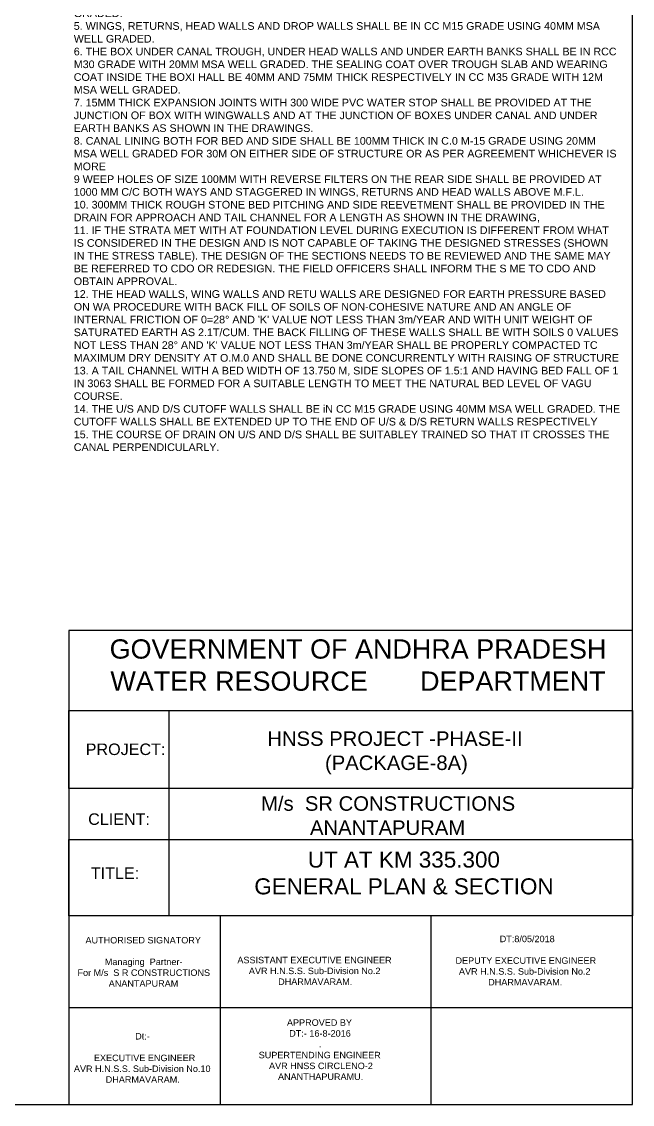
# Model space of a CAD drawing. Header units: millimetres. Extents: x 5124 to 3633060, y 2311 to 45957943.
# Drawn here: x 3624346 to 3633060, y 45929892 to 45945349 of the extents above; entities that cross this region are included whole.
import ezdxf

# ---------------------------------------------------------------- set-up
doc = ezdxf.new("R2010")
doc.units = ezdxf.units.MM
doc.header["$MEASUREMENT"] = 0
doc.layers.add('DRAWING', color=7, linetype='Continuous')
doc.layers.add('TEXT', color=7, linetype='Continuous')
doc.styles.get("Standard").update_dxf_attribs({"font": 'arial.ttf', "height": 120})

msp = doc.modelspace()

# ---------------------------------------------------------------- linework, layer by layer
at = {"layer": 'DRAWING', "linetype": 'Continuous'}
msp.add_lwpolyline([(3633060.5, 45957943), (3580698, 45957943), (3580698, 45929892), (3633060.5, 45929892)], close=True, dxfattribs=at)
at = {"layer": 'TEXT'}
for points in [[(3633060.5, 45936654.4), (3625020.4, 45936654.4), (3625020.4, 45929892), (3633060.5, 45929892)], [(3625020.4, 45935515.2), (3633060.5, 45935515.2), (3633060.5, 45934400.4), (3625020.4, 45934400.4)], [(3625020.4, 45933672.5), (3633060.5, 45933672.5), (3633060.5, 45932584.6), (3625020.4, 45932584.6)]]:
    msp.add_lwpolyline(points, close=True, dxfattribs=at)
for points in [[(3626448.1, 45935515.2), (3626448.1, 45932584.6)], [(3627177.1, 45932584.6), (3627177.1, 45929892)], [(3630182.8, 45932584.6), (3630182.8, 45929892)], [(3625020.4, 45931274.5), (3633060.5, 45931274.5)]]:
    msp.add_lwpolyline(points, dxfattribs=at)

# ---------------------------------------------------------------- texts
at = {"layer": 'TEXT', "linetype": 'Continuous', "insert": (3625090, 45947201.5), "char_height": 109.3045, "width": 7782.139, "attachment_point": 1}
msp.add_mtext("{\\H1.2091x;\\LGENERAL NOTES:}  \\P\\P1. ALL DIMENSIONS ARE IN MILLIMETRES AND THE LEVELS ARE IN METRES. ALL DIAMETERS OF BARS AND THEIR SPACINGS1ARE IN MILLIMETERS. UNLESS OTHERWISE SPECIFIED. \\P2. DO NOT SCALE THE DRAWING. ONLY FIGURED DIMENSIONS SHALL BE CONSIDERED. \\P3. FOUNDATION CONCRETE, TOE WALLS SHALL BE OF CCM15 GRADE WITH 40MM MSA WELL GRADED. \\P4. LEVELLING COURSE UNDER BOX SHALL BE OF CCM15 GRADE WITH 40MM MSA WELL GRADED. 75MM THICK WEARING COAT IN THE BARREL SHALL BE IN CCM35 GRADE WITH 20 MM MSA WELL GRADED. 150MM THICK WEARING COAT SHALL BE IN CC M-25 GRADE IN TRANSITIONS WITH 20MM MSA WELL GRADED. \\P5. WINGS, RETURNS, HEAD WALLS AND DROP WALLS SHALL BE IN CC M15 GRADE USING 40MM MSA WELL GRADED. \\P6. THE BOX UNDER CANAL TROUGH, UNDER HEAD WALLS AND UNDER EARTH BANKS SHALL BE IN RCC M30 GRADE WITH 20MM MSA WELL GRADED. THE SEALING COAT OVER TROUGH SLAB AND WEARING COAT INSIDE THE BOXI HALL BE 40MM AND 75MM THICK RESPECTIVELY IN CC M35 GRADE WITH 12M MSA WELL GRADED. \\P7. 15MM THICK EXPANSION JOINTS WITH 300 WIDE PVC WATER STOP SHALL BE PROVIDED AT THE JUNCTION OF BOX WITH WINGWALLS AND AT THE JUNCTION OF BOXES UNDER CANAL AND UNDER EARTH BANKS AS SHOWN IN THE DRAWINGS. \\P8. CANAL LINING BOTH FOR BED AND SIDE SHALL BE 100MM THICK IN C.0 M-15 GRADE USING 20MM MSA WELL GRADED FOR 30M ON EITHER SIDE OF STRUCTURE OR AS PER AGREEMENT WHICHEVER IS MORE \\P9 WEEP HOLES OF SIZE 100MM WITH REVERSE FILTERS ON THE REAR SIDE SHALL BE PROVIDED AT 1000 MM C/C BOTH WAYS AND STAGGERED IN WINGS, RETURNS AND HEAD WALLS ABOVE M.F.L. \\P10. 300MM THICK ROUGH STONE BED PITCHING AND SIDE REEVETMENT SHALL BE PROVIDED IN THE DRAIN FOR APPROACH AND TAIL CHANNEL FOR A LENGTH AS SHOWN IN THE DRAWING, \\P11. IF THE STRATA MET WITH AT FOUNDATION LEVEL DURING EXECUTION IS DIFFERENT FROM WHAT IS CONSIDERED IN THE DESIGN AND IS NOT CAPABLE OF TAKING THE DESIGNED STRESSES (SHOWN IN THE STRESS TABLE). THE DESIGN OF THE SECTIONS NEEDS TO BE REVIEWED AND THE SAME MAY BE REFERRED TO CDO OR REDESIGN. THE FIELD OFFICERS SHALL INFORM THE S ME TO CDO AND OBTAIN APPROVAL. \\P12. THE HEAD WALLS, WING WALLS AND RETU WALLS ARE DESIGNED FOR EARTH PRESSURE BASED ON WA PROCEDURE WITH BACK FILL OF SOILS OF NON-COHESIVE NATURE AND AN ANGLE OF INTERNAL FRICTION OF 0=28° AND 'K' VALUE NOT LESS THAN 3m/YEAR AND WITH UNIT WEIGHT OF SATURATED EARTH AS 2.1T/CUM. THE BACK FILLING OF THESE WALLS SHALL BE WITH SOILS 0 VALUES NOT LESS THAN 28° AND 'K' VALUE NOT LESS THAN 3m/YEAR SHALL BE PROPERLY COMPACTED TC MAXIMUM DRY DENSITY AT O.M.0 AND SHALL BE DONE CONCURRENTLY WITH RAISING OF STRUCTURE \\P13. A TAIL CHANNEL WITH A BED WIDTH OF 13.750 M, SIDE SLOPES OF 1.5:1 AND HAVING BED FALL OF 1 IN 3063 SHALL BE FORMED FOR A SUITABLE LENGTH TO MEET THE NATURAL BED LEVEL OF VAGU COURSE. \\P14. THE U/S AND D/S CUTOFF WALLS SHALL BE iN CC M15 GRADE USING 40MM MSA WELL GRADED. THE CUTOFF WALLS SHALL BE EXTENDED UP TO THE END OF U/S & D/S RETURN WALLS RESPECTIVELY \\P15. THE COURSE OF DRAIN ON U/S AND D/S SHALL BE SUITABLEY TRAINED SO THAT IT CROSSES THE CANAL PERPENDICULARLY. ", dxfattribs=at)
at = {"layer": 'TEXT', "color": 7, "insert": (3629145.9, 45936161.7), "char_height": 275.105, "width": 7845.649, "attachment_point": 5}
msp.add_mtext('GOVERNMENT OF ANDHRA PRADESH\\PWATER RESOURCE       DEPARTMENT', dxfattribs=at)
at = {"layer": 'TEXT', "attachment_point": 1}
for s, insert, char_height, width in [('\\pi2258;HNSS PROJECT -PHASE-II\\P\\pi3000.9; (PACKAGE-8A)\\P\\pi4014.9; ', (3625593.9, 45935216.5), 206.764, 8110.047), ('PROJECT:', (3625260.3, 45935043.2), 164.7, 1536.745), ('\\pi843.11;M/s  SR CONSTRUCTIONS \\P\\pi1541.7;ANANTAPURAM', (3626919.1, 45934289.9), 206.764, 5276.379), ('CLIENT:', (3625295.2, 45934046.3), 164.7, 1536.745), ('\\pi2208;UT AT KM 335.300\\P\\pi1444.3;GENERAL PLAN & SECTION ', (3626222.1, 45933501), 229.254, 7116.676), ('TITLE:', (3625333.1, 45933274.4), 164.7, 893.126), ('\\pi1502.8;AUTHORISED SIGNATORY\\P\\pi2326;\\P\\pi1778.7;Managing  Partner-\\P\\pi1388.8;For M/s  S R CONSTRUCTIONS\\P\\pi1834.5;ANANTAPURAM', (3623754.3, 45932281.8), 92.683, 4652.057), ('\\pi1900.6;  DT:8/05/2018\\P\\pi2326;\\P\\pi1305.2; DEPUTY EXECUTIVE ENGINEER\\P\\pi1390.4;AVR H.N.S.S. Sub-Division No.2\\P\\pi1807.9;DHARMAVARAM.', (3629195.8, 45932299.9), 92.683, 4652.057), ('\\pi2326;\\P\\P\\pi1226.1;ASSISTANT EXECUTIVE ENGINEER\\P\\pi1390.4;AVR H.N.S.S. Sub-Division No.2\\P\\pi1807.9;DHARMAVARAM.', (3626198.3, 45932307.2), 92.683, 4652.057), ('\\pi1862.4;APPROVED BY\\P\\pi1895;DT:- 16-8-2016\\P\\pi2319.5;.  \\P\\pi1459.3;SUPERTENDING ENGINEER                \\P\\pi1570.4; AVR HNSS CIRCLENO-2\\P\\pi0;^I^I^I^I       ANANTHAPURAMU.', (3626269.6, 45931105.7), 92.683, 4652.057), ('\\pi2228.8;Dt:- \\P\\pi2326;\\P\\pi1567.8;  EXECUTIVE ENGINEER\\P\\pi1354.1;AVR H.N.S.S. Sub-Division No.10\\P\\pi1807.9;DHARMAVARAM.', (3623737.8, 45930910.3), 92.683, 4652.057)]:
    msp.add_mtext(s, dxfattribs=dict(at, insert=insert, char_height=char_height, width=width))

doc.saveas('drawing.dxf')
